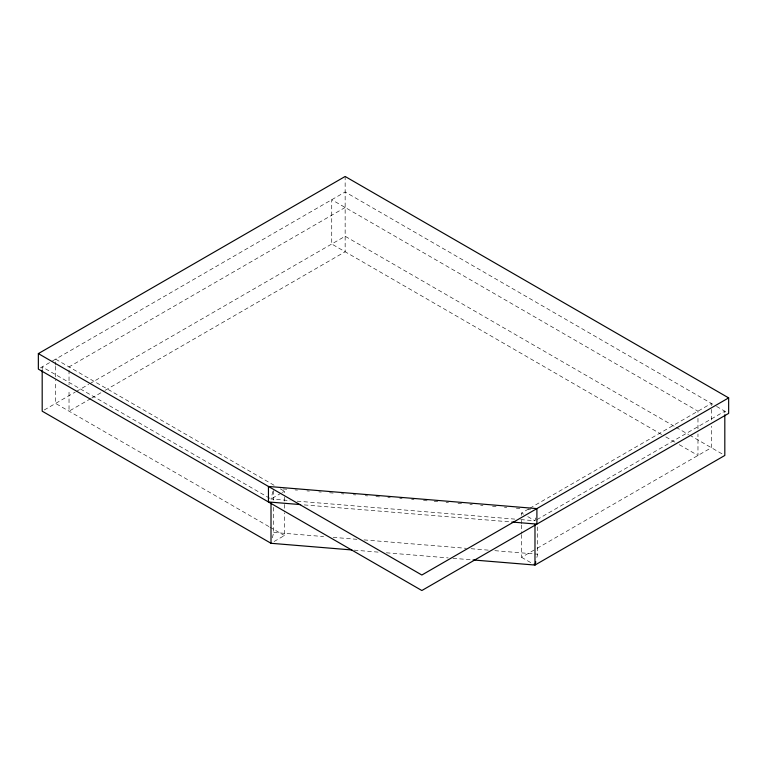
<?xml version="1.0" encoding="UTF-8"?>
<svg xmlns="http://www.w3.org/2000/svg" width="767" height="767" viewBox="0 0 767 767"><rect width="100%" height="100%" fill="white"/><g stroke="black" fill="none" stroke-linecap="round" stroke-linejoin="round"><path stroke-width="0.58" stroke-dasharray="3.83 2.88" d="M272.889 491.407L271.01 499.001L290.031 500.573M272.352 537.859L273.694 532.442L273.694 506.105M520.716 519.595L534.982 520.774L536.056 516.44M536.862 557.465L537.667 554.205L537.667 525.481M40.421 367.911L52.511 360.931M52.865 360.73L345.15 191.98L715.525 405.81M345.15 207.474L69.03 366.894L69.03 384.842M44.246 409.981L75.252 392.081M76.288 391.486L88.704 384.325M89.739 383.721L345.15 236.265L675.075 426.749M90.746 398.639L69.03 411.179L69.03 389.636M91.781 398.044L104.187 390.873M105.223 390.278L345.15 251.758L345.15 176.477M281.336 493.047L271.01 499.001L42.185 366.894L42.185 370.48M282.361 492.443L284.432 491.254L284.432 496.038M274.107 541.502L284.432 535.539L284.432 512.797M521.56 515.424L521.56 513.027L528.818 508.837M529.863 508.233L711.393 403.423L711.393 408.217M537.053 519.575L724.815 411.179L724.815 413.566M521.56 534.57L521.56 557.312L536.085 548.923M537.121 548.328L711.393 447.707L711.393 426.164M283.205 488.943L286.772 489.231M295.094 489.921L297.471 490.113M306.982 490.899L309.36 491.101M318.88 491.877L321.258 492.078M329.58 492.759L333.146 493.056M341.468 493.747L343.846 493.938M353.357 494.725L355.735 494.916M365.255 495.703L367.633 495.904M375.955 496.585L379.521 496.882M387.843 497.572L390.221 497.764M399.732 498.55L402.109 498.742M411.62 499.528L414.007 499.729M423.518 500.515L427.085 500.803M434.218 501.397L437.784 501.685M446.106 502.375L448.484 502.567M457.995 503.353L461.561 503.651M469.893 504.331L472.271 504.533M480.593 505.223L482.97 505.415M492.481 506.201L496.048 506.498M504.37 507.179L506.747 507.38M516.268 508.157L519.834 508.454M528.156 509.144L530.534 509.336M297.165 501.158L514.772 519.106M304.24 504.907L509.461 521.828M273.694 532.442L323.636 536.555M333.146 537.341L356.923 539.306M364.057 539.891L466.326 548.328M471.082 548.721L488.915 550.188M494.859 550.677L537.667 554.205M354.239 550.15L379.214 552.211M386.347 552.796L448.177 557.897M452.933 558.29L473.153 559.958M716.551 406.405L726.579 412.195M676.12 427.344L688.565 434.534M689.6 435.129L724.815 455.464M661.653 434.496L331.728 244.011L331.728 199.727L697.97 411.179L697.97 413.566M665.804 436.893L675.142 442.281M679.294 444.678L697.97 455.464L697.97 433.921M521.56 513.027L523.621 514.216M527.754 516.603L534.982 520.774M521.56 557.312L534.982 565.058M274.078 485.271L55.608 359.148L55.608 365.13M280.291 488.867L284.432 491.254M268.901 526.574L55.608 403.432L55.608 381.889M269.936 527.169L284.432 535.539M711.393 409.415L711.393 421.38M697.97 418.36L697.97 429.127M521.56 520.208L521.56 523.794M521.56 524.992L521.56 533.372M284.432 497.237L284.432 503.219M284.432 504.418L284.432 511.599M273.694 490.544L273.694 500.122M55.608 366.329L55.608 380.691"/><path stroke-width="1.15" d="M535.788 561.808L534.982 565.058L473.153 559.958M38.35 353.606L345.15 176.477L728.65 397.891L728.65 413.394L421.85 590.523L38.35 369.109L38.35 353.606L421.85 575.02L728.65 397.891M300.664 504.609L268.45 501.954L268.45 486.46L536.9 508.598L536.9 524.101L511.848 522.03M42.185 370.48L42.185 411.179L271.01 543.285L351.861 549.958M724.815 414.765L724.815 455.464L534.982 565.058L534.982 524.369M271.01 502.596L271.01 543.285"/></g></svg>
